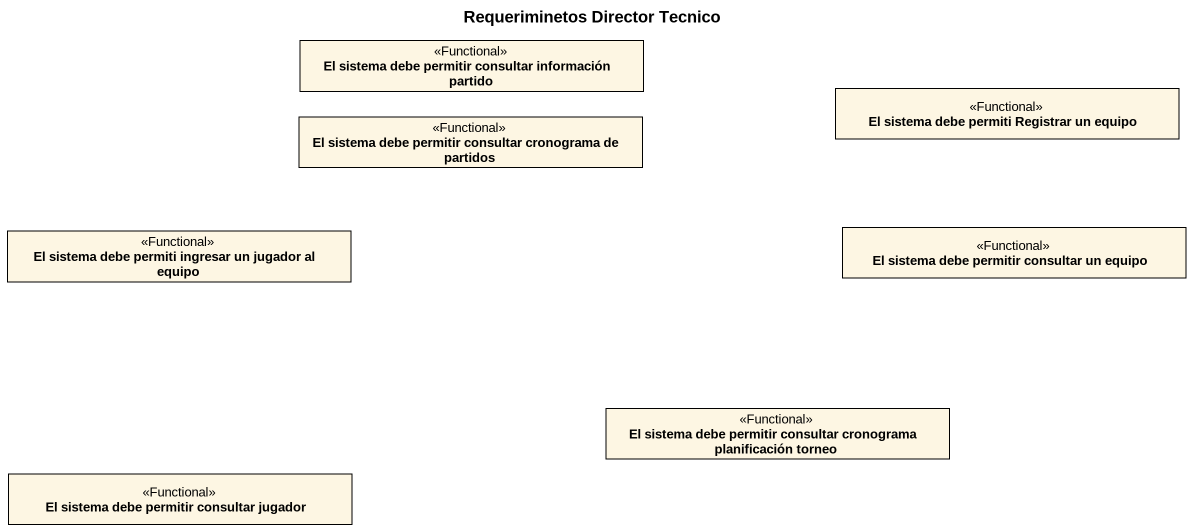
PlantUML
@startuml
title Requeriminetos Director Tecnico
hide circle
hide empty members
class "El sistema debe permitir consultar información partido" as El_sistema_debe_permitir <<Functional>>
class "El sistema debe permiti Registrar un equipo" as El_sistema_debe_permiti <<Functional>>
class "El sistema debe permitir consultar cronograma de partidos" as El_sistema_debe_permitir_2 <<Functional>>
class "El sistema debe permiti ingresar un jugador al equipo" as El_sistema_debe_permiti_2 <<Functional>>
class "El sistema debe permitir consultar un equipo" as El_sistema_debe_permitir_3 <<Functional>>
class "El sistema debe permitir consultar cronograma planificación torneo" as El_sistema_debe_permitir_4 <<Functional>>
class "El sistema debe permitir consultar jugador" as El_sistema_debe_permitir_5 <<Functional>>
@enduml
